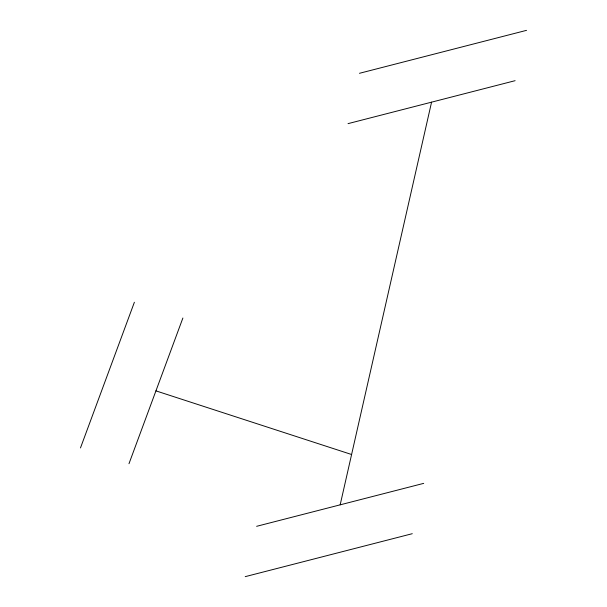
<?xml version="1.0" encoding="UTF-8"?>
<svg xmlns="http://www.w3.org/2000/svg" width="607" height="607" viewBox="0 0 607 607"><rect width="100%" height="100%" fill="white"/><g stroke="black" fill="none" stroke-linecap="round" stroke-linejoin="round"><path stroke-width="0.91" d="M340.17 504.834L431.569 102.158M80.473 447.943L134.382 302.248M128.98 463.718L182.889 318.022M359.465 73.303L526.527 30.35M348.039 123.638L515.108 80.685M256.632 526.315L423.701 483.362M245.213 576.65L412.274 533.697M155.938 390.87L351.597 454.506"/></g></svg>
